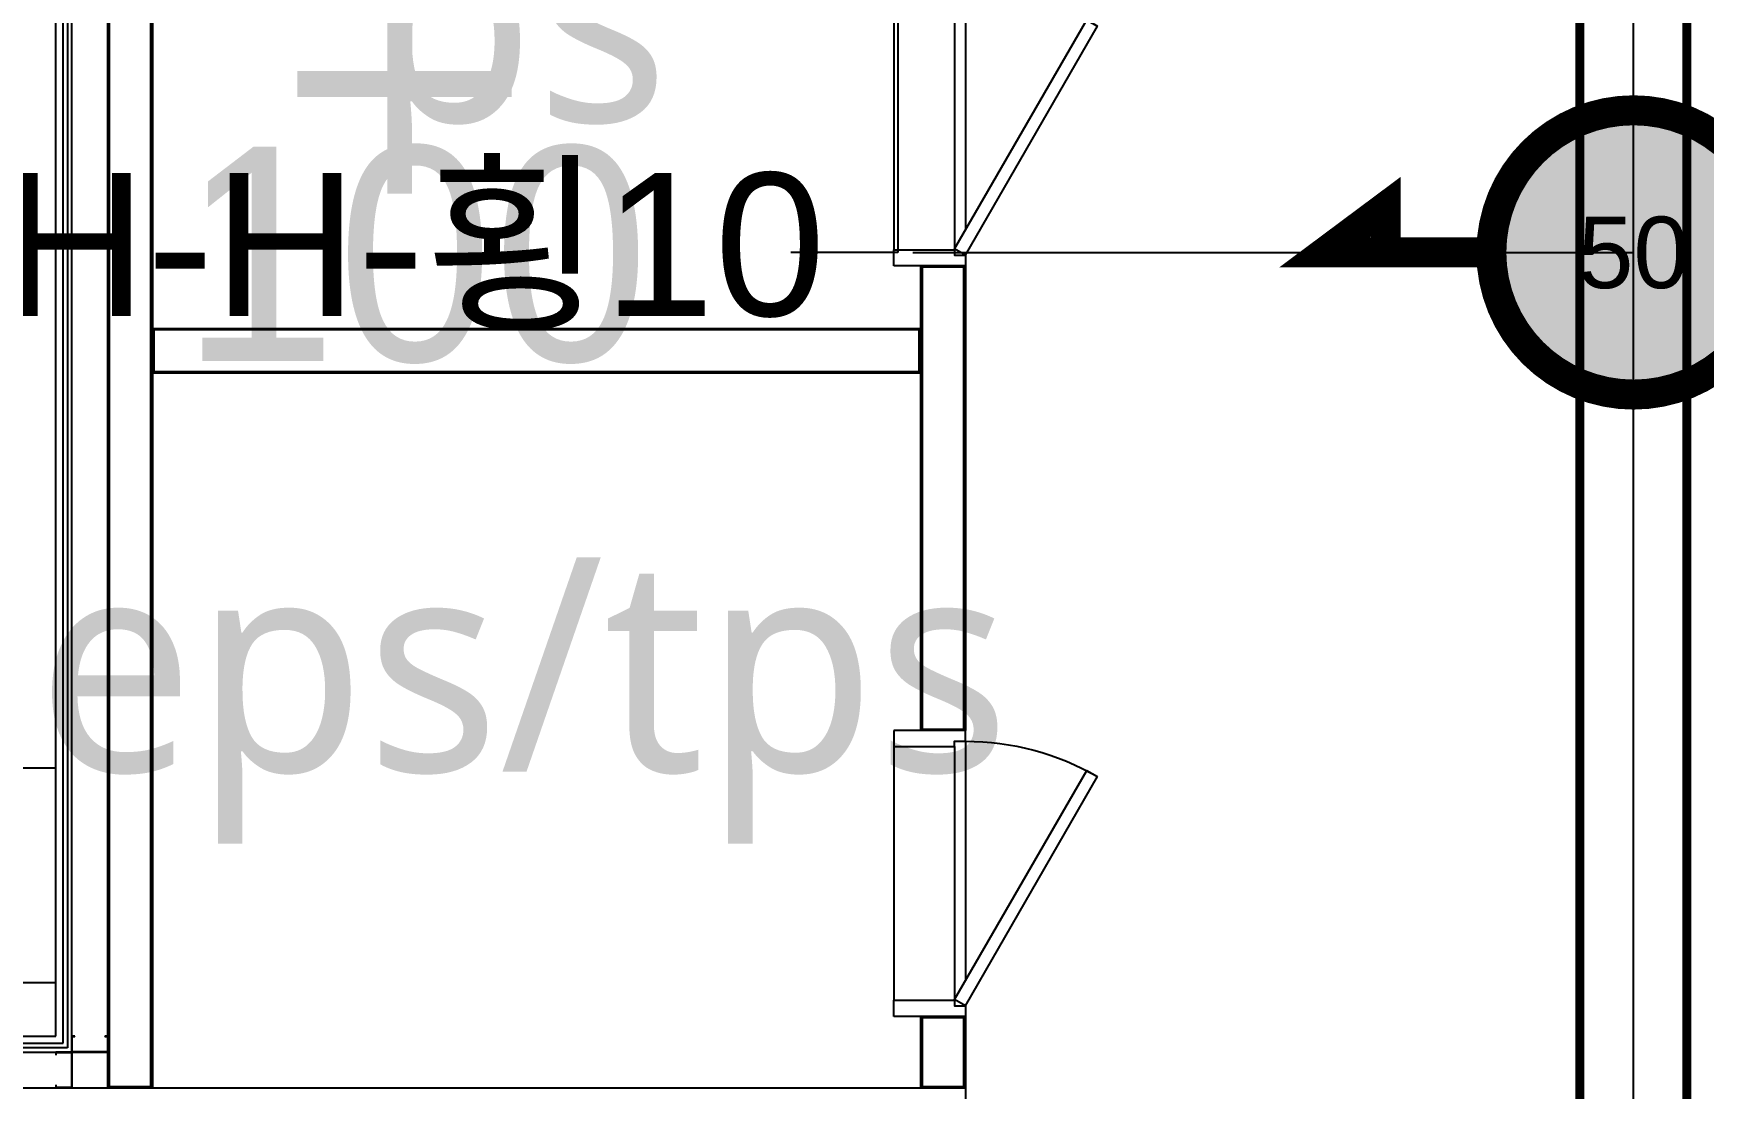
# Model space of a CAD drawing. Header units: millimetres. Extents: x 0 to 168200, y 0 to 118800.
# Drawn here: x 97417 to 102091, y 56348 to 59300 of the extents above; entities that cross this region are included whole.
import ezdxf
from ezdxf import colors
from ezdxf.entities.mleader import LeaderData, LeaderLine
from ezdxf.enums import TextEntityAlignment as Align
from ezdxf.math import Vec2, Vec3

# ---------------------------------------------------------------- set-up
doc = ezdxf.new("R2010")
doc.units = ezdxf.units.MM
doc.header["$LTSCALE"] = 200
for name, pattern in [('CEN-GAUN', [32.2, 30, -1, 0.2, -1]), ('HID', [2.3, 1.5, -0.8]), ('HIDDEN2', [1, 0.5, -0.5])]:
    doc.linetypes.add(name, pattern=pattern)
for name, color, linetype in [('BACK', 8, 'Continuous'), ('CEN', 1, 'CEN-GAUN'), ('SF-(TUTUM_P) ZONE', 7, 'Continuous'), ('소화', 1, 'Continuous'), ('투툼_버팀대_이름', 7, 'Continuous'), ('투툼_횡방향버팀대', 7, 'Continuous')]:
    doc.layers.add(name, color=color, linetype=linetype)
doc.styles.get("Standard").update_dxf_attribs({"font": ''})
doc.styles.add('TutumMLeaderTextStyle', font='', dxfattribs={"height": 200})
doc.styles.add('돋움', font='')
doc.styles.add('스타일1', font='')
doc.styles.get('Standard').set_extended_font_data('Arial')
doc.styles.get('TutumMLeaderTextStyle').set_extended_font_data('Arial')
doc.styles.get('돋움').set_extended_font_data('Dotum')
doc.styles.get('스타일1').set_extended_font_data('Malgun Gothic')

# ---------------------------------------------------------------- blocks, each defined once
blk = doc.blocks.new('FF-횡방향-BRACE')
h = blk.add_hatch(color=254)
h.dxf.hatch_style = 1
h.paths.add_polyline_path([(198.5, 0.4, 1), (-199.2, 0.4, 1)])
at = {"color": 1, "const_width": 42}
for points in [[(-0.4, 346.8), (-0.4, 432.7), (63.6, 346.8)], [(-0.4, -346.1), (-0.4, -432), (-64.4, -346.1)]]:
    blk.add_lwpolyline(points, close=True, dxfattribs=at)
for points in [[(-0.4, 199.2), (-0.4, 432.7), (-0.4, 432.7)], [(-0.4, -198.5), (-0.4, -432), (-0.4, -432)]]:
    blk.add_lwpolyline(points, dxfattribs=at)
at = {"color": 1, "const_width": 42, "elevation": 1}
blk.add_lwpolyline([(-199.2, 0.4, 1), (198.5, 0.4, 1)], format="xyb", close=True, dxfattribs=at)
at = {"color": 18, "true_color": 0x000000}
blk.add_attdef('BORE', text='', height=100, dxfattribs=at).set_placement((-0.4, 0.4), align=Align.MIDDLE_CENTER)
blk = doc.blocks.new('_None')
blk = doc.blocks.new('D-800A')
at = {"layer": 'BACK'}
for p, q in [((30, 200), (670.9, 570)), ((770, 200), (100, 200)), ((755, 170), (45, 170)), ((755, 0), (45, 0))]:
    blk.add_line(p, q, dxfattribs=at)
for points in [[(30, 200), (47.5, 169.7), (688.4, 539.7), (670.9, 570)], [(0, 0), (45, 0), (45, 0), (45, 0), (45, 170), (30, 170), (30, 200), (0, 200), (0, 0)], [(800, 0), (755, 0), (755, 0), (755, 0), (755, 170), (770, 170), (770, 200), (800, 200), (800, 0)]]:
    blk.add_lwpolyline(points, dxfattribs=at)
blk.add_arc((30, 200), 740, 0, 30, dxfattribs=at)
blk = doc.blocks.new('2f 화장실 240426')
at = {"layer": 'BACK'}
for p, q in [((-2125, -5425), (-2125, -2325)), ((-2170, -5380), (-2170, -2370)), ((-2150, -5400), (-2150, -2350)), ((-2137.5, -2337.5), (-2137.5, -5412.5)), ((-3555, -4630), (-2170, -4630)), ((-3555, -5230), (-2170, -5230)), ((-2137.5, -5412.5), (-6287.5, -5412.5)), ((-6275, -5400), (-2150, -5400)), ((-6255, -5380), (-2170, -5380)), ((-2117, -5380), (-2125, -5380)), ((-2125, -5380), (-2125, -5425)), ((-2124.2, -5424.2), (-2124.2, -5380.8)), ((-2124.2, -5380.8), (-2117, -5380.8)), ((-2117, -5380.8), (-2117, -5380)), ((-2025, -5380), (-2033, -5380)), ((-2033, -5380), (-2033, -5380.8)), ((-2033, -5380.8), (-2025.8, -5380.8)), ((-2025.8, -5380.8), (-2025.8, -5424.2)), ((-2025, -5425), (-2025, -5380)), ((-6300, -5425), (-2125, -5425)), ((-2125, -5425), (-2170, -5425)), ((-2170, -5425), (-2170, -5433)), ((-2170, -5433), (-2169.2, -5433)), ((-2169.2, -5433), (-2169.2, -5425.8)), ((-2169.2, -5425.8), (-2125.8, -5425.8)), ((-2125.8, -5425.8), (-2125.8, -5524.2)), ((-2125, -5425), (-2025, -5425)), ((-2125, -5525), (-2125, -5425)), ((-2025.8, -5424.2), (-2124.2, -5424.2)), ((-2169.2, -5517), (-2170, -5517)), ((-2170, -5517), (-2170, -5525)), ((-2170, -5525), (-2125, -5525)), ((-2169.2, -5524.2), (-2169.2, -5517)), ((-2125.8, -5524.2), (-2169.2, -5524.2))]:
    blk.add_line(p, q, dxfattribs=at)

msp = doc.modelspace()

# ---------------------------------------------------------------- linework, layer by layer
at = {"layer": 'BACK'}
for points in [[(97750, 56350), (97625, 56350), (97625, 60100), (97750, 60100), (97750, 56350)], [(97687.5, 56350), (97687.5, 56354), (97746, 56354), (97746, 60096), (97629, 60096), (97629, 56354), (97687.5, 56354), (97687.5, 56350)], [(100025, 57350), (99900, 57350), (99900, 58650), (100025, 58650), (100025, 57350)], [(99962.5, 57350), (99962.5, 57354), (100021, 57354), (100021, 58646), (99904, 58646), (99904, 57354), (99962.5, 57354), (99962.5, 57350)], [(97750, 58350), (97750, 58475), (99900, 58475), (99900, 58350), (97750, 58350)], [(97750, 58412.5), (97754, 58412.5), (97754, 58354), (99896, 58354), (99896, 58471), (97754, 58471), (97754, 58412.5), (97750, 58412.5)], [(100025, 56350), (99900, 56350), (99900, 56550), (100025, 56550), (100025, 56350)], [(99962.5, 56350), (99962.5, 56354), (100021, 56354), (100021, 56546), (99904, 56546), (99904, 56354), (99962.5, 56354), (99962.5, 56350)], [(100025, 56350), (100025, 56225), (91225, 56225), (91225, 56350), (100025, 56350)]]:
    msp.add_lwpolyline(points, dxfattribs=at)
at = {"layer": 'CEN', "linetype": 'HID', "ltscale": 3}
for centre in [(99402.9, 60165), (109365, 39047.9)]:
    msp.add_circle(centre, 25000, dxfattribs=at)
at = {"layer": 'SF-(TUTUM_P) ZONE', "color": 2, "linetype": 'HIDDEN2', "ltscale": 2, "const_width": 25}
for points in [[(101894.2, 60487.2), (101894.2, 60487.2), (102044.2, 60487.2), (102044.2, 52687.2), (101894.2, 52687.2), (101894.2, 52687.2), (101744.2, 52687.2), (101744.2, 60487.2), (101894.2, 60487.2)], [(101894.2, 60487.2), (101894.2, 60487.2), (102044.2, 60487.2), (102044.2, 56182.2), (101894.2, 56182.2), (101894.2, 56182.2), (101744.2, 56182.2), (101744.2, 60487.2), (101894.2, 60487.2)]]:
    msp.add_lwpolyline(points, dxfattribs=at)
at = {"layer": '소화'}
for p, q in [((101894.2, 60487.2), (101894.2, 43268)), ((99836.3, 59687.2), (99836.3, 58687.2)), ((99836.3, 58687.2), (99536.3, 58687.2))]:
    msp.add_line(p, q, dxfattribs=at)

# ---------------------------------------------------------------- block references
at = {"layer": 'BACK'}
msp.add_blockref('2f 화장실 240426', (99650, 61875), dxfattribs=at)
at = {"layer": 'BACK', "xscale": -1, "rotation": 269.9999999930047}
for p in [(99825, 58650), (99825, 56550)]:
    msp.add_blockref('D-800A', p, dxfattribs=at)
at = {"layer": '투툼_횡방향버팀대', "color": 0}
ref = msp.add_blockref('FF-횡방향-BRACE', (101893.8, 58686.8, -1), dxfattribs=dict(at, xscale=2, yscale=2, zscale=2, rotation=270.0000000000004))
ref.add_attrib('BORE', '50', dxfattribs={"layer": '0', "color": 18, "true_color": 0x000000, "height": 200}).set_placement((101894.5, 58687.6, -1), align=Align.MIDDLE_CENTER)

# ---------------------------------------------------------------- texts
at = {"layer": 'BACK', "style": '스타일1'}
for s, p in [('ps', (98768.6, 59353.3)), ('eps/tps', (98788, 57534.8))]:
    msp.add_text(s, height=600, dxfattribs=at).set_placement(p, align=Align.MIDDLE_CENTER)
at = {"layer": '소화', "style": '돋움'}
msp.add_text('H', height=600, rotation=90, dxfattribs=at).set_placement((98755.2, 59624.5), align=Align.RIGHT)
msp.add_text('100', height=600, dxfattribs=at).set_placement((97830.4, 58383.9))

# ---------------------------------------------------------------- leaders
at = {"layer": '투툼_버팀대_이름'}
ml = msp.add_multileader_mtext('Standard', dxfattribs=at)
ml.set_content('2층H-H-횡10', color=256, style='TutumMLeaderTextStyle')
ml.set_leader_properties()
ml.set_arrow_properties(name='NONE')
ml.build(insert=Vec2(0, 0))
ml.multileader.update_dxf_attribs({"has_text_frame": 1, "text_left_attachment_type": 2, "text_right_attachment_type": 2, "dogleg_length": 16, "arrow_head_size": 200})
ctx = ml.context
ctx.base_point, ctx.char_height, ctx.arrow_head_size, ctx.landing_gap_size, ctx.plane_origin = Vec3(96318.5, 58686.8, -1), 400, 200, 200, Vec3(95893.8, 58686.8, -1)
ctx.left_attachment, ctx.right_attachment = 2, 2
notes = []
notes.append((ctx, [(0, (1, 1, 0), (99893.8, 58686.8, -1), (-1, 0), 16, [(0, [(101893.8, 58686.8, -1)], 0, [])])]))
ctx.mtext.insert, ctx.mtext.flow_direction = Vec3(96518.5, 58910, -1), 5
for ctx, leaders in notes:
    for number, flags, end, landing, length, lines in leaders:
        leader = LeaderData()
        leader.index, (leader.has_last_leader_line, leader.has_dogleg_vector, leader.attachment_direction) = number, flags
        leader.last_leader_point, leader.dogleg_vector, leader.dogleg_length = Vec3(end), Vec3(landing), length
        for number, points, colour, breaks in lines:
            line = LeaderLine()
            line.index, line.vertices, line.color, line.breaks = number, Vec3.list(points), colors.encode_raw_color(colour), breaks
            leader.lines.append(line)
        ctx.leaders.append(leader)

doc.saveas('drawing.dxf')
